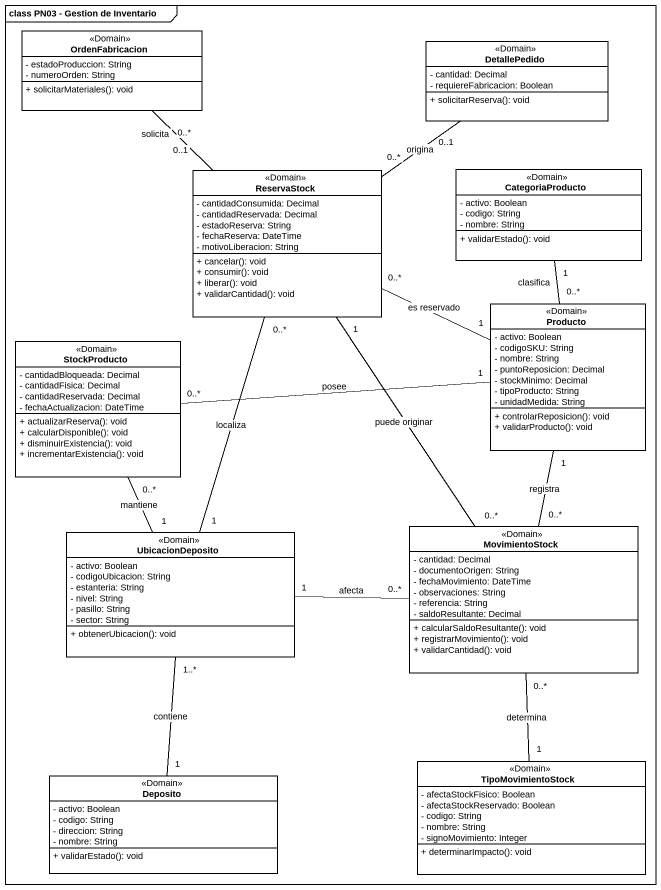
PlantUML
@startuml
mainframe class PN03 - Gestion de Inventario
hide circle
hide empty members
skinparam classAttributeIconSize 0
class OrdenFabricacion <<Domain>> {
  - estadoProduccion: String
  - numeroOrden: String
  + solicitarMateriales(): void
}
class DetallePedido <<Domain>> {
  - cantidad: Decimal
  - requiereFabricacion: Boolean
  + solicitarReserva(): void
}
class ReservaStock <<Domain>> {
  - cantidadConsumida: Decimal
  - cantidadReservada: Decimal
  - estadoReserva: String
  - fechaReserva: DateTime
  - motivoLiberacion: String
  + cancelar(): void
  + consumir(): void
  + liberar(): void
  + validarCantidad(): void
}
class CategoriaProducto <<Domain>> {
  - activo: Boolean
  - codigo: String
  - nombre: String
  + validarEstado(): void
}
class Producto <<Domain>> {
  - activo: Boolean
  - codigoSKU: String
  - nombre: String
  - puntoReposicion: Decimal
  - stockMinimo: Decimal
  - tipoProducto: String
  - unidadMedida: String
  + controlarReposicion(): void
  + validarProducto(): void
}
class StockProducto <<Domain>> {
  - cantidadBloqueada: Decimal
  - cantidadFisica: Decimal
  - cantidadReservada: Decimal
  - fechaActualizacion: DateTime
  + actualizarReserva(): void
  + calcularDisponible(): void
  + disminuirExistencia(): void
  + incrementarExistencia(): void
}
class UbicacionDeposito <<Domain>> {
  - activo: Boolean
  - codigoUbicacion: String
  - estanteria: String
  - nivel: String
  - pasillo: String
  - sector: String
  + obtenerUbicacion(): void
}
class MovimientoStock <<Domain>> {
  - cantidad: Decimal
  - documentoOrigen: String
  - fechaMovimiento: DateTime
  - observaciones: String
  - referencia: String
  - saldoResultante: Decimal
  + calcularSaldoResultante(): void
  + registrarMovimiento(): void
  + validarCantidad(): void
}
class TipoMovimientoStock <<Domain>> {
  - afectaStockFisico: Boolean
  - afectaStockReservado: Boolean
  - codigo: String
  - nombre: String
  - signoMovimiento: Integer
  + determinarImpacto(): void
}
class Deposito <<Domain>> {
  - activo: Boolean
  - codigo: String
  - direccion: String
  - nombre: String
  + validarEstado(): void
}
OrdenFabricacion "0..1" -- "0..*" ReservaStock : solicita
DetallePedido "0..1" -- "0..*" ReservaStock : origina
ReservaStock "1" -- "0..*" MovimientoStock : puede originar
CategoriaProducto "1" -- "0..*" Producto : clasifica
Producto "1" -left- "0..*" ReservaStock : es reservado
Producto "1" -left- "0..*" StockProducto : posee
Producto "1" -- "0..*" MovimientoStock : registra
UbicacionDeposito "1" -up- "0..*" ReservaStock : localiza
UbicacionDeposito "1" -up- "0..*" StockProducto : mantiene
UbicacionDeposito "1" -right- "0..*" MovimientoStock : afecta
TipoMovimientoStock "1" -up- "0..*" MovimientoStock : determina
Deposito "1" -up- "1..*" UbicacionDeposito : contiene
@enduml
